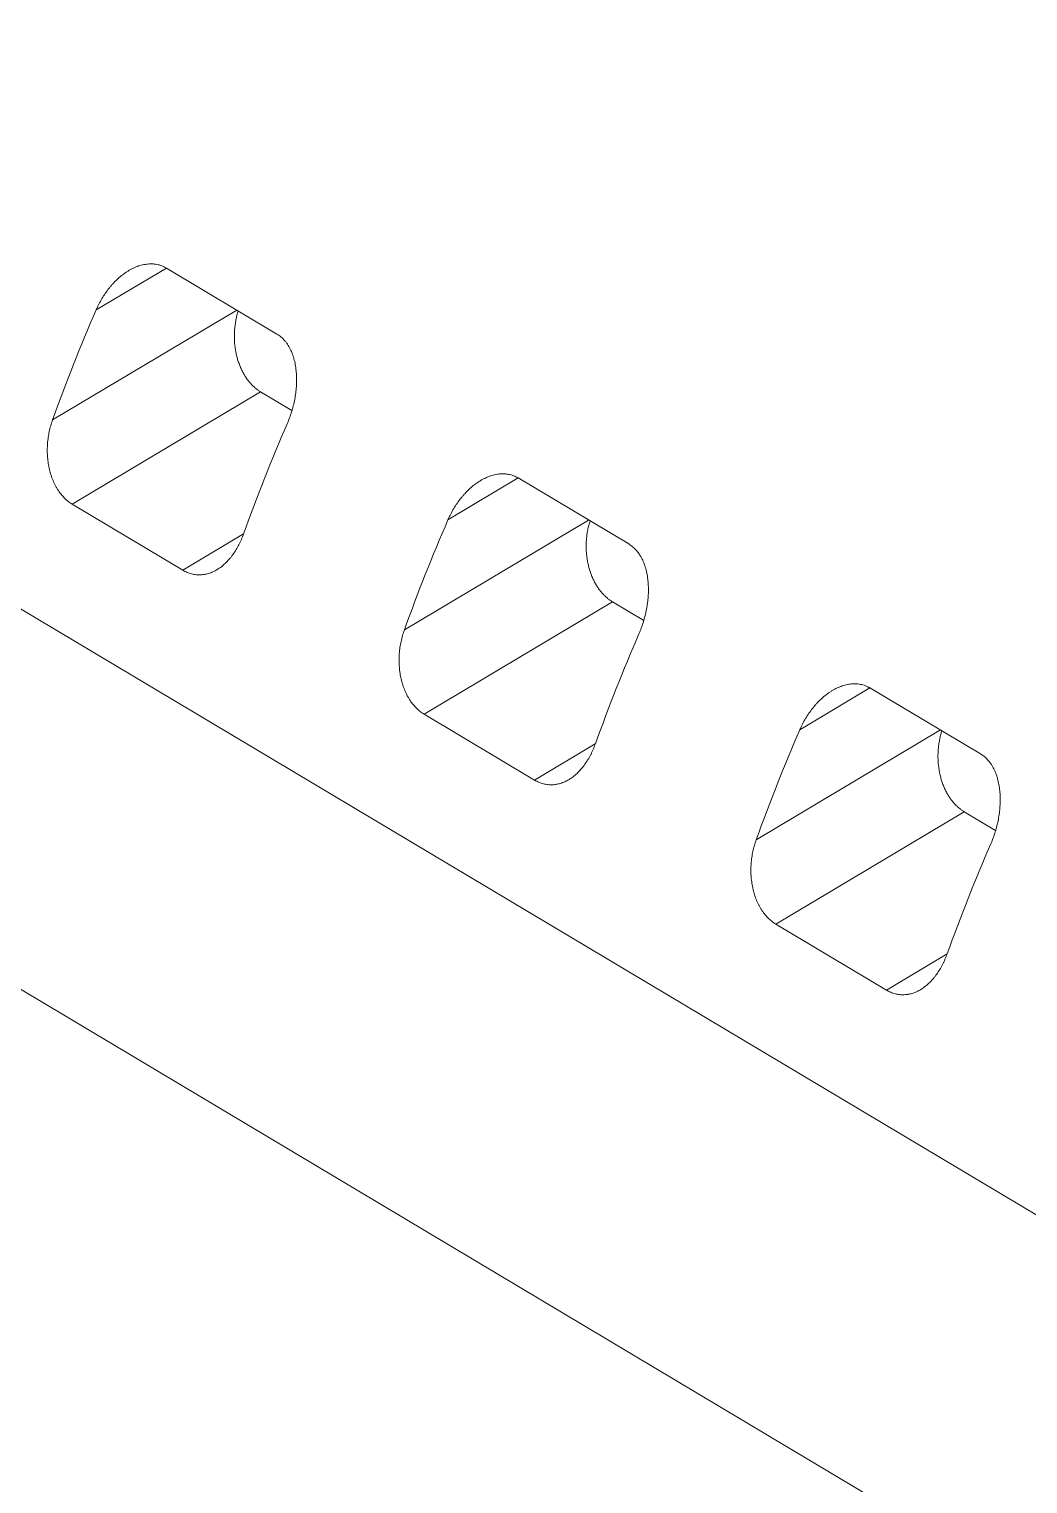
# Model space of a CAD drawing. Header units: millimetres. Extents: x 7939 to 8557, y 3805 to 4021.
# Drawn here: x 8321.95 to 8338.94, y 3832.75 to 3857.5 of the extents above; entities that cross this region are included whole.
import ezdxf

# ---------------------------------------------------------------- set-up
doc = ezdxf.new("R2010")
doc.units = ezdxf.units.MM
doc.layers.add('linea_gruesa', color=1, linetype='Continuous', lineweight=40)

msp = doc.modelspace()

# ---------------------------------------------------------------- linework, layer by layer
at = {"layer": 'linea_gruesa', "linetype": 'Continuous', "lineweight": 15, "extrusion": (-0.253745, -3.38569e-15, 0.967271)}
for p, q in [((8323.089, 3852.723, 77.408), (8324.283, 3853.435, 77.721)), ((8326.163, 3852.313, 78.214), (8324.283, 3853.435, 77.721)), ((8322.347, 3850.851, 77.213), (8325.48, 3852.721, 78.035)), ((8375.301, 3815.708, 91.105), (8313.744, 3852.446, 74.957)), ((8322.682, 3849.418, 77.301), (8325.886, 3851.33, 78.142)), ((8325.886, 3851.33, 78.142), (8326.419, 3851.012, 78.282)), ((8329.073, 3849.151, 78.978), (8330.267, 3849.864, 79.291)), ((8332.148, 3848.741, 79.784), (8330.267, 3849.864, 79.291)), ((8322.682, 3849.418, 77.301), (8324.563, 3848.295, 77.794)), ((8328.332, 3847.279, 78.783), (8331.464, 3849.149, 79.605)), ((8324.563, 3848.295, 77.794), (8325.596, 3848.912, 78.065)), ((8328.666, 3845.846, 78.871), (8331.87, 3847.758, 79.711)), ((8331.87, 3847.758, 79.711), (8332.404, 3847.44, 79.851)), ((8335.058, 3845.579, 80.548), (8336.252, 3846.292, 80.861)), ((8338.133, 3845.169, 81.354), (8336.252, 3846.292, 80.861)), ((8328.666, 3845.846, 78.871), (8330.547, 3844.724, 79.364)), ((8334.316, 3843.708, 80.353), (8337.449, 3845.577, 81.175)), ((8330.547, 3844.724, 79.364), (8331.58, 3845.34, 79.635)), ((8315.378, 3844.999, 75.385), (8376.935, 3808.261, 91.533)), ((8334.651, 3842.274, 80.441), (8337.855, 3844.187, 81.281)), ((8337.855, 3844.187, 81.281), (8338.389, 3843.868, 81.421)), ((8334.651, 3842.274, 80.441), (8336.532, 3841.152, 80.934)), ((8336.532, 3841.152, 80.934), (8337.565, 3841.768, 81.205))]:
    msp.add_line(p, q, dxfattribs=at)
at = {"layer": 'linea_gruesa', "linetype": 'Continuous', "lineweight": 15, "extrusion": (-0.253745, -3.38569e-15, 0.967271), "elevation": -2037.069, "flags": 128}
msp.add_lwpolyline([(-3852.446, 8060.665), (-3852.807, 8060.759), (-3853.168, 8060.858), (-3853.531, 8060.963), (-3853.893, 8061.073), (-3854.256, 8061.189), (-3854.619, 8061.31), (-3854.983, 8061.436), (-3855.346, 8061.567), (-3855.709, 8061.704), (-3856.072, 8061.845), (-3856.434, 8061.991), (-3856.795, 8062.143), (-3857.155, 8062.299), (-3857.515, 8062.46), (-3857.873, 8062.626), (-3858.23, 8062.797), (-3858.586, 8062.972), (-3858.94, 8063.151), (-3859.292, 8063.335), (-3859.642, 8063.524), (-3859.99, 8063.716), (-3860.336, 8063.913), (-3860.679, 8064.114), (-3861.02, 8064.319), (-3861.358, 8064.528), (-3861.694, 8064.741), (-3862.027, 8064.958), (-3862.356, 8065.178), (-3862.682, 8065.402), (-3863.005, 8065.629), (-3863.324, 8065.86), (-3863.64, 8066.094), (-3863.952, 8066.331), (-3864.26, 8066.571), (-3864.564, 8066.814), (-3864.863, 8067.06), (-3865.159, 8067.309), (-3865.45, 8067.561), (-3865.736, 8067.815), (-3866.018, 8068.071), (-3866.295, 8068.33), (-3866.567, 8068.591), (-3866.834, 8068.854), (-3867.096, 8069.119), (-3867.352, 8069.387), (-3867.603, 8069.655), (-3867.849, 8069.926), (-3868.089, 8070.198), (-3868.324, 8070.472), (-3868.552, 8070.746), (-3868.775, 8071.022), (-3868.992, 8071.299), (-3869.203, 8071.577), (-3869.407, 8071.856), (-3869.605, 8072.136), (-3869.797, 8072.416), (-3869.983, 8072.697), (-3870.162, 8072.978), (-3870.334, 8073.259), (-3870.5, 8073.541), (-3870.659, 8073.822), (-3870.812, 8074.103), (-3870.957, 8074.384), (-3871.096, 8074.665), (-3871.227, 8074.945), (-3871.352, 8075.225), (-3871.469, 8075.504), (-3871.579, 8075.782), (-3871.683, 8076.059), (-3871.778, 8076.335), (-3871.867, 8076.61), (-3871.948, 8076.883), (-3872.022, 8077.155), (-3872.089, 8077.426), (-3872.148, 8077.695), (-3872.2, 8077.962), (-3872.245, 8078.227), (-3872.281, 8078.49), (-3872.311, 8078.751), (-3872.333, 8079.01), (-3872.347, 8079.267), (-3872.354, 8079.521), (-3872.354, 8079.772), (-3872.346, 8080.021), (-3872.33, 8080.267), (-3872.307, 8080.51), (-3872.276, 8080.751), (-3872.238, 8080.988), (-3872.193, 8081.222), (-3872.14, 8081.452), (-3872.079, 8081.68), (-3872.011, 8081.903), (-3871.936, 8082.124), (-3871.854, 8082.34), (-3871.764, 8082.553), (-3871.667, 8082.762), (-3871.563, 8082.967), (-3871.453, 8083.165)], dxfattribs=at)
at = {"layer": 'linea_gruesa', "linetype": 'Continuous', "lineweight": 15, "extrusion": (-0.253745, -3.38569e-15, 0.967271)}
for centre, radius, start, end in [((-3839.824, 8099.142, -2037.069), 31.573, 245.8859, 249.5569), ((-3837.867, 8102.545, -2037.069), 31.62, 245.8886, 249.5542), ((-3836.252, 8105.33, -2037.069), 31.573, 245.8859, 249.5569), ((-3834.295, 8108.732, -2037.069), 31.62, 245.8886, 249.5542), ((-3832.68, 8111.517, -2037.069), 31.573, 245.8859, 249.5569), ((-3830.723, 8114.919, -2037.069), 31.62, 245.8886, 249.5542)]:
    msp.add_arc(centre, radius, start, end, dxfattribs=at)
at = {"layer": 'linea_gruesa', "linetype": 'Continuous', "lineweight": 15}
for points, knots in [([(8324.283, 3853.435, 77.721), (8324.276, 3853.439, 77.719), (8324.27, 3853.443, 77.718), (8324.257, 3853.45, 77.714), (8324.25, 3853.453, 77.713), (8324.231, 3853.463, 77.707), (8324.217, 3853.468, 77.704), (8324.177, 3853.484, 77.693), (8324.149, 3853.492, 77.686), (8324.106, 3853.5, 77.675), (8324.092, 3853.502, 77.671), (8324.07, 3853.504, 77.665), (8324.062, 3853.505, 77.663), (8324.048, 3853.506, 77.659), (8324.04, 3853.506, 77.657), (8324.004, 3853.507, 77.648), (8323.974, 3853.505, 77.64), (8323.915, 3853.498, 77.625), (8323.886, 3853.492, 77.617), (8323.826, 3853.476, 77.601), (8323.797, 3853.466, 77.594), (8323.739, 3853.443, 77.578), (8323.711, 3853.429, 77.571), (8323.669, 3853.407, 77.56), (8323.655, 3853.399, 77.556), (8323.634, 3853.386, 77.551), (8323.627, 3853.382, 77.549), (8323.613, 3853.373, 77.545), (8323.606, 3853.369, 77.544), (8323.572, 3853.346, 77.535), (8323.546, 3853.327, 77.528), (8323.494, 3853.285, 77.514), (8323.469, 3853.264, 77.508), (8323.42, 3853.217, 77.495), (8323.396, 3853.193, 77.488), (8323.367, 3853.161, 77.481), (8323.361, 3853.155, 77.479), (8323.35, 3853.142, 77.476), (8323.344, 3853.135, 77.475), (8323.327, 3853.115, 77.47), (8323.316, 3853.102, 77.468), (8323.284, 3853.061, 77.459), (8323.263, 3853.033, 77.454), (8323.224, 3852.975, 77.443), (8323.205, 3852.946, 77.438), (8323.169, 3852.885, 77.429), (8323.151, 3852.853, 77.424), (8323.131, 3852.813, 77.419), (8323.127, 3852.805, 77.418), (8323.119, 3852.789, 77.416), (8323.111, 3852.772, 77.414), (8323.103, 3852.756, 77.412), (8323.098, 3852.744, 77.41), (8323.095, 3852.737, 77.409), (8323.092, 3852.731, 77.409), (8323.09, 3852.727, 77.408), (8323.09, 3852.725, 77.408), (8323.089, 3852.723, 77.408)], [0, 0, 0, 0, 0.015625, 0.015625, 0.03125, 0.03125, 0.0625, 0.0625, 0.125, 0.125, 0.15625, 0.15625, 0.171875, 0.171875, 0.1875, 0.1875, 0.25, 0.25, 0.3125, 0.3125, 0.375, 0.375, 0.4375, 0.4375, 0.46875, 0.46875, 0.484375, 0.484375, 0.5, 0.5, 0.5625, 0.5625, 0.625, 0.625, 0.6875, 0.6875, 0.703125, 0.703125, 0.71875, 0.71875, 0.75, 0.75, 0.8125, 0.8125, 0.875, 0.875, 0.9375, 0.9375, 0.953125, 0.953125, 0.96875, 0.984375, 0.984375, 0.992187, 0.996094, 0.996094, 1, 1, 1, 1]), ([(8325.505, 3852.706, 78.042), (8325.501, 3852.693, 78.041), (8325.489, 3852.656, 78.038), (8325.474, 3852.592, 78.034), (8325.459, 3852.513, 78.029), (8325.448, 3852.434, 78.027), (8325.441, 3852.353, 78.025), (8325.439, 3852.272, 78.024), (8325.441, 3852.191, 78.025), (8325.448, 3852.11, 78.027), (8325.46, 3852.03, 78.03), (8325.476, 3851.953, 78.034), (8325.495, 3851.88, 78.039), (8325.518, 3851.81, 78.045), (8325.545, 3851.743, 78.052), (8325.575, 3851.679, 78.06), (8325.608, 3851.619, 78.069), (8325.642, 3851.565, 78.078), (8325.678, 3851.516, 78.087), (8325.717, 3851.47, 78.097), (8325.758, 3851.428, 78.108), (8325.8, 3851.39, 78.119), (8325.842, 3851.357, 78.13), (8325.871, 3851.339, 78.138), (8325.886, 3851.33, 78.142)], [0, 0, 0, 0, 0.02511, 0.075355, 0.125649, 0.175878, 0.225941, 0.276185, 0.326635, 0.37714, 0.427561, 0.47778, 0.524116, 0.570648, 0.617235, 0.663744, 0.710062, 0.752058, 0.794219, 0.836431, 0.878583, 0.920572, 0.960286, 1, 1, 1, 1]), ([(8326.338, 3850.784, 78.26), (8326.352, 3850.817, 78.264), (8326.365, 3850.851, 78.267), (8326.39, 3850.919, 78.274), (8326.402, 3850.953, 78.277), (8326.418, 3851.006, 78.281), (8326.423, 3851.024, 78.283), (8326.431, 3851.051, 78.285), (8326.433, 3851.059, 78.285), (8326.438, 3851.077, 78.286), (8326.44, 3851.086, 78.287), (8326.451, 3851.131, 78.29), (8326.459, 3851.167, 78.292), (8326.473, 3851.239, 78.296), (8326.479, 3851.275, 78.297), (8326.488, 3851.347, 78.3), (8326.492, 3851.383, 78.3), (8326.497, 3851.455, 78.302), (8326.498, 3851.491, 78.302), (8326.498, 3851.537, 78.302), (8326.498, 3851.546, 78.302), (8326.498, 3851.564, 78.302), (8326.498, 3851.573, 78.302), (8326.497, 3851.6, 78.302), (8326.496, 3851.618, 78.302), (8326.493, 3851.671, 78.301), (8326.489, 3851.707, 78.3), (8326.48, 3851.776, 78.297), (8326.473, 3851.81, 78.296), (8326.462, 3851.861, 78.293), (8326.457, 3851.877, 78.292), (8326.45, 3851.902, 78.29), (8326.448, 3851.91, 78.289), (8326.443, 3851.927, 78.288), (8326.44, 3851.935, 78.287), (8326.427, 3851.975, 78.284), (8326.415, 3852.006, 78.28), (8326.387, 3852.065, 78.273), (8326.372, 3852.093, 78.269), (8326.351, 3852.127, 78.264), (8326.346, 3852.134, 78.262), (8326.34, 3852.144, 78.261), (8326.337, 3852.147, 78.26), (8326.333, 3852.153, 78.259), (8326.331, 3852.157, 78.258), (8326.319, 3852.173, 78.255), (8326.309, 3852.185, 78.253), (8326.279, 3852.22, 78.245), (8326.258, 3852.241, 78.239), (8326.213, 3852.28, 78.227), (8326.189, 3852.298, 78.221), (8326.163, 3852.313, 78.214)], [0, 0, 0, 0, 0.0625, 0.0625, 0.125, 0.125, 0.15625, 0.15625, 0.171875, 0.171875, 0.1875, 0.1875, 0.25, 0.25, 0.3125, 0.3125, 0.375, 0.375, 0.4375, 0.4375, 0.453125, 0.453125, 0.46875, 0.46875, 0.5, 0.5, 0.5625, 0.5625, 0.625, 0.625, 0.65625, 0.65625, 0.671875, 0.671875, 0.6875, 0.6875, 0.75, 0.75, 0.8125, 0.8125, 0.828125, 0.828125, 0.835937, 0.835937, 0.84375, 0.84375, 0.875, 0.875, 0.9375, 0.9375, 1, 1, 1, 1]), ([(8322.347, 3850.851, 77.213), (8322.335, 3850.819, 77.21), (8322.325, 3850.787, 77.207), (8322.306, 3850.721, 77.203), (8322.298, 3850.688, 77.2), (8322.284, 3850.621, 77.197), (8322.278, 3850.587, 77.195), (8322.268, 3850.519, 77.192), (8322.264, 3850.484, 77.191), (8322.26, 3850.432, 77.19), (8322.259, 3850.414, 77.19), (8322.257, 3850.379, 77.19), (8322.257, 3850.362, 77.19), (8322.257, 3850.31, 77.189), (8322.257, 3850.275, 77.19), (8322.262, 3850.207, 77.191), (8322.265, 3850.172, 77.192), (8322.275, 3850.104, 77.194), (8322.28, 3850.07, 77.196), (8322.29, 3850.028, 77.198), (8322.291, 3850.019, 77.199), (8322.295, 3850.003, 77.2), (8322.297, 3849.994, 77.2), (8322.304, 3849.97, 77.202), (8322.308, 3849.953, 77.203), (8322.323, 3849.905, 77.207), (8322.334, 3849.873, 77.21), (8322.358, 3849.812, 77.216), (8322.371, 3849.782, 77.22), (8322.393, 3849.739, 77.225), (8322.401, 3849.724, 77.227), (8322.413, 3849.703, 77.23), (8322.417, 3849.696, 77.232), (8322.425, 3849.683, 77.234), (8322.429, 3849.676, 77.235), (8322.45, 3849.642, 77.24), (8322.468, 3849.617, 77.245), (8322.506, 3849.569, 77.255), (8322.526, 3849.546, 77.26), (8322.567, 3849.504, 77.271), (8322.589, 3849.484, 77.277), (8322.635, 3849.448, 77.289), (8322.658, 3849.432, 77.295), (8322.682, 3849.418, 77.301)], [0, 0, 0, 0, 0.0625, 0.0625, 0.125, 0.125, 0.1875, 0.1875, 0.25, 0.25, 0.28125, 0.28125, 0.3125, 0.3125, 0.375, 0.375, 0.4375, 0.4375, 0.5, 0.5, 0.515625, 0.515625, 0.53125, 0.53125, 0.5625, 0.5625, 0.625, 0.625, 0.6875, 0.6875, 0.71875, 0.71875, 0.734375, 0.734375, 0.75, 0.75, 0.8125, 0.8125, 0.875, 0.875, 0.9375, 0.9375, 1, 1, 1, 1]), ([(8330.267, 3849.864, 79.291), (8330.261, 3849.867, 79.289), (8330.254, 3849.871, 79.288), (8330.242, 3849.878, 79.284), (8330.235, 3849.881, 79.282), (8330.215, 3849.891, 79.277), (8330.202, 3849.897, 79.274), (8330.161, 3849.912, 79.263), (8330.134, 3849.92, 79.256), (8330.091, 3849.928, 79.245), (8330.076, 3849.93, 79.241), (8330.055, 3849.932, 79.235), (8330.047, 3849.933, 79.233), (8330.033, 3849.934, 79.229), (8330.025, 3849.934, 79.227), (8329.988, 3849.935, 79.218), (8329.959, 3849.933, 79.21), (8329.9, 3849.926, 79.195), (8329.87, 3849.92, 79.187), (8329.811, 3849.904, 79.171), (8329.782, 3849.894, 79.164), (8329.724, 3849.871, 79.148), (8329.695, 3849.857, 79.141), (8329.653, 3849.835, 79.13), (8329.639, 3849.827, 79.126), (8329.618, 3849.815, 79.121), (8329.612, 3849.81, 79.119), (8329.598, 3849.802, 79.115), (8329.591, 3849.797, 79.114), (8329.557, 3849.774, 79.105), (8329.53, 3849.755, 79.098), (8329.479, 3849.714, 79.084), (8329.454, 3849.692, 79.078), (8329.405, 3849.646, 79.065), (8329.381, 3849.621, 79.058), (8329.352, 3849.589, 79.051), (8329.346, 3849.583, 79.049), (8329.335, 3849.57, 79.046), (8329.329, 3849.563, 79.045), (8329.312, 3849.544, 79.04), (8329.301, 3849.53, 79.038), (8329.269, 3849.489, 79.029), (8329.248, 3849.461, 79.024), (8329.209, 3849.404, 79.013), (8329.19, 3849.374, 79.008), (8329.153, 3849.313, 78.999), (8329.136, 3849.282, 78.994), (8329.116, 3849.241, 78.989), (8329.112, 3849.233, 78.988), (8329.104, 3849.217, 78.986), (8329.096, 3849.201, 78.984), (8329.088, 3849.184, 78.982), (8329.083, 3849.172, 78.98), (8329.08, 3849.166, 78.979), (8329.077, 3849.159, 78.979), (8329.075, 3849.155, 78.978), (8329.074, 3849.153, 78.978), (8329.073, 3849.151, 78.978)], [0, 0, 0, 0, 0.015625, 0.015625, 0.03125, 0.03125, 0.0625, 0.0625, 0.125, 0.125, 0.15625, 0.15625, 0.171875, 0.171875, 0.1875, 0.1875, 0.25, 0.25, 0.3125, 0.3125, 0.375, 0.375, 0.4375, 0.4375, 0.46875, 0.46875, 0.484375, 0.484375, 0.5, 0.5, 0.5625, 0.5625, 0.625, 0.625, 0.6875, 0.6875, 0.703125, 0.703125, 0.71875, 0.71875, 0.75, 0.75, 0.8125, 0.8125, 0.875, 0.875, 0.9375, 0.9375, 0.953125, 0.953125, 0.96875, 0.984375, 0.984375, 0.992187, 0.996094, 0.996094, 1, 1, 1, 1]), ([(8331.49, 3849.134, 79.612), (8331.486, 3849.121, 79.611), (8331.474, 3849.084, 79.608), (8331.459, 3849.02, 79.603), (8331.443, 3848.941, 79.599), (8331.432, 3848.862, 79.597), (8331.426, 3848.781, 79.595), (8331.424, 3848.7, 79.594), (8331.426, 3848.619, 79.595), (8331.433, 3848.538, 79.597), (8331.444, 3848.458, 79.6), (8331.46, 3848.381, 79.604), (8331.48, 3848.308, 79.609), (8331.503, 3848.239, 79.615), (8331.529, 3848.171, 79.622), (8331.56, 3848.107, 79.63), (8331.592, 3848.047, 79.639), (8331.627, 3847.993, 79.648), (8331.663, 3847.944, 79.657), (8331.702, 3847.898, 79.667), (8331.742, 3847.856, 79.678), (8331.784, 3847.819, 79.689), (8331.827, 3847.786, 79.7), (8331.856, 3847.767, 79.708), (8331.87, 3847.758, 79.711)], [0, 0, 0, 0, 0.02511, 0.075355, 0.125649, 0.175878, 0.225941, 0.276185, 0.326635, 0.37714, 0.427561, 0.47778, 0.524116, 0.570648, 0.617235, 0.663744, 0.710062, 0.752058, 0.794219, 0.836431, 0.878583, 0.920572, 0.960286, 1, 1, 1, 1]), ([(8324.563, 3848.295, 77.794), (8324.586, 3848.281, 77.801), (8324.611, 3848.269, 77.807), (8324.66, 3848.248, 77.82), (8324.685, 3848.24, 77.827), (8324.737, 3848.226, 77.84), (8324.763, 3848.222, 77.847), (8324.814, 3848.216, 77.86), (8324.84, 3848.216, 77.867), (8324.879, 3848.217, 77.877), (8324.892, 3848.218, 77.881), (8324.911, 3848.221, 77.886), (8324.918, 3848.222, 77.888), (8324.931, 3848.224, 77.891), (8324.937, 3848.225, 77.893), (8324.969, 3848.231, 77.901), (8324.995, 3848.238, 77.908), (8325.045, 3848.255, 77.921), (8325.07, 3848.265, 77.927), (8325.106, 3848.283, 77.937), (8325.118, 3848.289, 77.94), (8325.136, 3848.3, 77.945), (8325.142, 3848.303, 77.947), (8325.154, 3848.31, 77.95), (8325.16, 3848.314, 77.951), (8325.19, 3848.333, 77.959), (8325.213, 3848.35, 77.965), (8325.257, 3848.386, 77.977), (8325.279, 3848.406, 77.982), (8325.321, 3848.447, 77.993), (8325.341, 3848.469, 77.999), (8325.366, 3848.498, 78.005), (8325.37, 3848.504, 78.006), (8325.38, 3848.516, 78.009), (8325.385, 3848.522, 78.01), (8325.399, 3848.541, 78.014), (8325.408, 3848.553, 78.016), (8325.436, 3848.591, 78.023), (8325.453, 3848.618, 78.028), (8325.486, 3848.672, 78.037), (8325.502, 3848.7, 78.041), (8325.524, 3848.744, 78.047), (8325.531, 3848.758, 78.049), (8325.542, 3848.781, 78.051), (8325.545, 3848.788, 78.052), (8325.552, 3848.803, 78.054), (8325.556, 3848.811, 78.055), (8325.572, 3848.849, 78.059), (8325.584, 3848.881, 78.063), (8325.596, 3848.912, 78.065)], [0, 0, 0, 0, 0.0625, 0.0625, 0.125, 0.125, 0.1875, 0.1875, 0.25, 0.25, 0.28125, 0.28125, 0.296875, 0.296875, 0.3125, 0.3125, 0.375, 0.375, 0.4375, 0.4375, 0.46875, 0.46875, 0.484375, 0.484375, 0.5, 0.5, 0.5625, 0.5625, 0.625, 0.625, 0.6875, 0.6875, 0.703125, 0.703125, 0.71875, 0.71875, 0.75, 0.75, 0.8125, 0.8125, 0.875, 0.875, 0.90625, 0.90625, 0.921875, 0.921875, 0.9375, 0.9375, 1, 1, 1, 1]), ([(8332.322, 3847.212, 79.83), (8332.337, 3847.245, 79.834), (8332.35, 3847.279, 79.837), (8332.375, 3847.347, 79.844), (8332.387, 3847.382, 79.847), (8332.403, 3847.434, 79.851), (8332.408, 3847.452, 79.853), (8332.416, 3847.479, 79.855), (8332.418, 3847.488, 79.855), (8332.423, 3847.506, 79.856), (8332.425, 3847.514, 79.857), (8332.436, 3847.559, 79.86), (8332.444, 3847.595, 79.862), (8332.457, 3847.667, 79.866), (8332.463, 3847.703, 79.867), (8332.473, 3847.775, 79.87), (8332.476, 3847.811, 79.87), (8332.481, 3847.883, 79.872), (8332.483, 3847.92, 79.872), (8332.483, 3847.965, 79.872), (8332.483, 3847.974, 79.872), (8332.483, 3847.992, 79.872), (8332.483, 3848.001, 79.872), (8332.482, 3848.028, 79.872), (8332.481, 3848.046, 79.872), (8332.478, 3848.1, 79.871), (8332.474, 3848.135, 79.87), (8332.464, 3848.204, 79.867), (8332.458, 3848.238, 79.866), (8332.446, 3848.289, 79.863), (8332.442, 3848.305, 79.861), (8332.435, 3848.33, 79.86), (8332.433, 3848.339, 79.859), (8332.428, 3848.355, 79.858), (8332.425, 3848.363, 79.857), (8332.412, 3848.403, 79.853), (8332.399, 3848.434, 79.85), (8332.372, 3848.493, 79.843), (8332.357, 3848.521, 79.839), (8332.335, 3848.555, 79.834), (8332.331, 3848.562, 79.832), (8332.324, 3848.572, 79.831), (8332.322, 3848.575, 79.83), (8332.318, 3848.582, 79.829), (8332.315, 3848.585, 79.828), (8332.304, 3848.601, 79.825), (8332.294, 3848.613, 79.823), (8332.264, 3848.648, 79.815), (8332.243, 3848.67, 79.809), (8332.198, 3848.709, 79.797), (8332.174, 3848.726, 79.791), (8332.148, 3848.741, 79.784)], [0, 0, 0, 0, 0.0625, 0.0625, 0.125, 0.125, 0.15625, 0.15625, 0.171875, 0.171875, 0.1875, 0.1875, 0.25, 0.25, 0.3125, 0.3125, 0.375, 0.375, 0.4375, 0.4375, 0.453125, 0.453125, 0.46875, 0.46875, 0.5, 0.5, 0.5625, 0.5625, 0.625, 0.625, 0.65625, 0.65625, 0.671875, 0.671875, 0.6875, 0.6875, 0.75, 0.75, 0.8125, 0.8125, 0.828125, 0.828125, 0.835937, 0.835937, 0.84375, 0.84375, 0.875, 0.875, 0.9375, 0.9375, 1, 1, 1, 1]), ([(8328.332, 3847.279, 78.783), (8328.32, 3847.247, 78.78), (8328.31, 3847.215, 78.777), (8328.291, 3847.149, 78.773), (8328.283, 3847.116, 78.77), (8328.268, 3847.049, 78.767), (8328.262, 3847.016, 78.765), (8328.252, 3846.947, 78.762), (8328.249, 3846.912, 78.761), (8328.244, 3846.86, 78.76), (8328.243, 3846.843, 78.76), (8328.242, 3846.808, 78.76), (8328.242, 3846.79, 78.76), (8328.241, 3846.738, 78.759), (8328.242, 3846.704, 78.76), (8328.247, 3846.635, 78.761), (8328.25, 3846.601, 78.762), (8328.259, 3846.532, 78.764), (8328.265, 3846.498, 78.766), (8328.274, 3846.456, 78.768), (8328.276, 3846.448, 78.769), (8328.28, 3846.431, 78.77), (8328.282, 3846.423, 78.77), (8328.289, 3846.398, 78.772), (8328.293, 3846.381, 78.773), (8328.308, 3846.333, 78.777), (8328.319, 3846.302, 78.78), (8328.343, 3846.24, 78.786), (8328.356, 3846.21, 78.79), (8328.378, 3846.167, 78.795), (8328.385, 3846.153, 78.797), (8328.397, 3846.132, 78.8), (8328.401, 3846.125, 78.801), (8328.41, 3846.111, 78.804), (8328.414, 3846.104, 78.805), (8328.435, 3846.07, 78.81), (8328.453, 3846.045, 78.815), (8328.491, 3845.997, 78.825), (8328.511, 3845.974, 78.83), (8328.552, 3845.932, 78.841), (8328.574, 3845.913, 78.847), (8328.619, 3845.876, 78.859), (8328.643, 3845.86, 78.865), (8328.666, 3845.846, 78.871)], [0, 0, 0, 0, 0.0625, 0.0625, 0.125, 0.125, 0.1875, 0.1875, 0.25, 0.25, 0.28125, 0.28125, 0.3125, 0.3125, 0.375, 0.375, 0.4375, 0.4375, 0.5, 0.5, 0.515625, 0.515625, 0.53125, 0.53125, 0.5625, 0.5625, 0.625, 0.625, 0.6875, 0.6875, 0.71875, 0.71875, 0.734375, 0.734375, 0.75, 0.75, 0.8125, 0.8125, 0.875, 0.875, 0.9375, 0.9375, 1, 1, 1, 1]), ([(8336.252, 3846.292, 80.861), (8336.246, 3846.296, 80.859), (8336.239, 3846.299, 80.858), (8336.226, 3846.306, 80.854), (8336.22, 3846.31, 80.852), (8336.2, 3846.319, 80.847), (8336.187, 3846.325, 80.844), (8336.146, 3846.34, 80.833), (8336.118, 3846.348, 80.826), (8336.076, 3846.356, 80.815), (8336.061, 3846.358, 80.811), (8336.039, 3846.361, 80.805), (8336.032, 3846.361, 80.803), (8336.017, 3846.362, 80.799), (8336.01, 3846.362, 80.797), (8335.973, 3846.363, 80.788), (8335.944, 3846.362, 80.78), (8335.885, 3846.354, 80.765), (8335.855, 3846.348, 80.757), (8335.796, 3846.332, 80.741), (8335.766, 3846.322, 80.734), (8335.709, 3846.299, 80.718), (8335.68, 3846.286, 80.711), (8335.638, 3846.263, 80.7), (8335.624, 3846.255, 80.696), (8335.603, 3846.243, 80.691), (8335.596, 3846.239, 80.689), (8335.582, 3846.23, 80.685), (8335.576, 3846.225, 80.684), (8335.542, 3846.203, 80.675), (8335.515, 3846.183, 80.668), (8335.463, 3846.142, 80.654), (8335.438, 3846.12, 80.647), (8335.389, 3846.074, 80.635), (8335.365, 3846.049, 80.628), (8335.336, 3846.018, 80.621), (8335.331, 3846.011, 80.619), (8335.319, 3845.998, 80.616), (8335.314, 3845.992, 80.615), (8335.297, 3845.972, 80.61), (8335.286, 3845.958, 80.607), (8335.254, 3845.918, 80.599), (8335.233, 3845.89, 80.594), (8335.193, 3845.832, 80.583), (8335.174, 3845.802, 80.578), (8335.138, 3845.741, 80.569), (8335.121, 3845.71, 80.564), (8335.1, 3845.67, 80.559), (8335.096, 3845.661, 80.558), (8335.088, 3845.645, 80.556), (8335.08, 3845.629, 80.554), (8335.073, 3845.612, 80.552), (8335.067, 3845.6, 80.55), (8335.064, 3845.594, 80.549), (8335.062, 3845.588, 80.549), (8335.06, 3845.583, 80.548), (8335.059, 3845.581, 80.548), (8335.058, 3845.579, 80.548)], [0, 0, 0, 0, 0.015625, 0.015625, 0.03125, 0.03125, 0.0625, 0.0625, 0.125, 0.125, 0.15625, 0.15625, 0.171875, 0.171875, 0.1875, 0.1875, 0.25, 0.25, 0.3125, 0.3125, 0.375, 0.375, 0.4375, 0.4375, 0.46875, 0.46875, 0.484375, 0.484375, 0.5, 0.5, 0.5625, 0.5625, 0.625, 0.625, 0.6875, 0.6875, 0.703125, 0.703125, 0.71875, 0.71875, 0.75, 0.75, 0.8125, 0.8125, 0.875, 0.875, 0.9375, 0.9375, 0.953125, 0.953125, 0.96875, 0.984375, 0.984375, 0.992188, 0.996094, 0.996094, 1, 1, 1, 1]), ([(8337.475, 3845.562, 81.182), (8337.471, 3845.55, 81.181), (8337.459, 3845.512, 81.178), (8337.443, 3845.448, 81.173), (8337.428, 3845.37, 81.169), (8337.417, 3845.29, 81.167), (8337.41, 3845.21, 81.165), (8337.408, 3845.129, 81.164), (8337.411, 3845.047, 81.165), (8337.418, 3844.966, 81.167), (8337.429, 3844.886, 81.17), (8337.445, 3844.809, 81.174), (8337.464, 3844.736, 81.179), (8337.487, 3844.667, 81.185), (8337.514, 3844.599, 81.192), (8337.544, 3844.535, 81.2), (8337.577, 3844.476, 81.209), (8337.612, 3844.421, 81.218), (8337.648, 3844.372, 81.227), (8337.686, 3844.326, 81.237), (8337.727, 3844.284, 81.248), (8337.769, 3844.247, 81.259), (8337.811, 3844.214, 81.27), (8337.84, 3844.196, 81.278), (8337.855, 3844.187, 81.281)], [0, 0, 0, 0, 0.02511, 0.075355, 0.125649, 0.175878, 0.225941, 0.276185, 0.326635, 0.37714, 0.427561, 0.47778, 0.524116, 0.570648, 0.617235, 0.663744, 0.710062, 0.752058, 0.794219, 0.836431, 0.878583, 0.920572, 0.960286, 1, 1, 1, 1]), ([(8330.547, 3844.724, 79.364), (8330.571, 3844.709, 79.371), (8330.595, 3844.697, 79.377), (8330.645, 3844.676, 79.39), (8330.67, 3844.668, 79.397), (8330.721, 3844.654, 79.41), (8330.747, 3844.65, 79.417), (8330.799, 3844.644, 79.43), (8330.825, 3844.644, 79.437), (8330.863, 3844.645, 79.447), (8330.876, 3844.647, 79.451), (8330.896, 3844.649, 79.456), (8330.902, 3844.65, 79.458), (8330.915, 3844.652, 79.461), (8330.922, 3844.653, 79.463), (8330.954, 3844.659, 79.471), (8330.98, 3844.666, 79.478), (8331.03, 3844.683, 79.491), (8331.054, 3844.693, 79.497), (8331.091, 3844.711, 79.507), (8331.103, 3844.718, 79.51), (8331.121, 3844.728, 79.515), (8331.127, 3844.731, 79.516), (8331.139, 3844.739, 79.52), (8331.145, 3844.742, 79.521), (8331.174, 3844.761, 79.529), (8331.197, 3844.778, 79.535), (8331.242, 3844.814, 79.547), (8331.263, 3844.834, 79.552), (8331.305, 3844.875, 79.563), (8331.326, 3844.897, 79.569), (8331.35, 3844.927, 79.575), (8331.355, 3844.932, 79.576), (8331.365, 3844.944, 79.579), (8331.37, 3844.95, 79.58), (8331.384, 3844.969, 79.584), (8331.393, 3844.981, 79.586), (8331.42, 3845.019, 79.593), (8331.438, 3845.046, 79.598), (8331.471, 3845.1, 79.607), (8331.486, 3845.128, 79.611), (8331.509, 3845.172, 79.617), (8331.516, 3845.187, 79.619), (8331.526, 3845.209, 79.621), (8331.53, 3845.216, 79.622), (8331.537, 3845.232, 79.624), (8331.54, 3845.239, 79.625), (8331.557, 3845.278, 79.629), (8331.569, 3845.309, 79.632), (8331.58, 3845.34, 79.635)], [0, 0, 0, 0, 0.0625, 0.0625, 0.125, 0.125, 0.1875, 0.1875, 0.25, 0.25, 0.28125, 0.28125, 0.296875, 0.296875, 0.3125, 0.3125, 0.375, 0.375, 0.4375, 0.4375, 0.46875, 0.46875, 0.484375, 0.484375, 0.5, 0.5, 0.5625, 0.5625, 0.625, 0.625, 0.6875, 0.6875, 0.703125, 0.703125, 0.71875, 0.71875, 0.75, 0.75, 0.8125, 0.8125, 0.875, 0.875, 0.90625, 0.90625, 0.921875, 0.921875, 0.9375, 0.9375, 1, 1, 1, 1]), ([(8338.307, 3843.64, 81.4), (8338.321, 3843.673, 81.404), (8338.335, 3843.707, 81.407), (8338.36, 3843.775, 81.414), (8338.371, 3843.81, 81.417), (8338.388, 3843.863, 81.421), (8338.393, 3843.88, 81.423), (8338.4, 3843.907, 81.424), (8338.403, 3843.916, 81.425), (8338.407, 3843.934, 81.426), (8338.41, 3843.943, 81.427), (8338.421, 3843.987, 81.43), (8338.429, 3844.023, 81.432), (8338.442, 3844.095, 81.435), (8338.448, 3844.131, 81.437), (8338.457, 3844.203, 81.439), (8338.461, 3844.239, 81.44), (8338.466, 3844.312, 81.442), (8338.467, 3844.348, 81.442), (8338.468, 3844.393, 81.442), (8338.468, 3844.402, 81.442), (8338.468, 3844.421, 81.442), (8338.467, 3844.43, 81.442), (8338.467, 3844.457, 81.442), (8338.466, 3844.475, 81.442), (8338.462, 3844.528, 81.441), (8338.459, 3844.563, 81.44), (8338.449, 3844.632, 81.437), (8338.443, 3844.667, 81.436), (8338.431, 3844.717, 81.433), (8338.427, 3844.734, 81.431), (8338.42, 3844.759, 81.43), (8338.417, 3844.767, 81.429), (8338.412, 3844.783, 81.428), (8338.41, 3844.791, 81.427), (8338.396, 3844.831, 81.423), (8338.384, 3844.862, 81.42), (8338.357, 3844.921, 81.413), (8338.341, 3844.95, 81.409), (8338.32, 3844.984, 81.403), (8338.316, 3844.99, 81.402), (8338.309, 3845, 81.401), (8338.307, 3845.003, 81.4), (8338.302, 3845.01, 81.399), (8338.3, 3845.013, 81.398), (8338.288, 3845.029, 81.395), (8338.279, 3845.041, 81.393), (8338.249, 3845.076, 81.385), (8338.228, 3845.098, 81.379), (8338.182, 3845.137, 81.367), (8338.158, 3845.154, 81.361), (8338.133, 3845.169, 81.354)], [0, 0, 0, 0, 0.0625, 0.0625, 0.125, 0.125, 0.15625, 0.15625, 0.171875, 0.171875, 0.1875, 0.1875, 0.25, 0.25, 0.3125, 0.3125, 0.375, 0.375, 0.4375, 0.4375, 0.453125, 0.453125, 0.46875, 0.46875, 0.5, 0.5, 0.5625, 0.5625, 0.625, 0.625, 0.65625, 0.65625, 0.671875, 0.671875, 0.6875, 0.6875, 0.75, 0.75, 0.8125, 0.8125, 0.828125, 0.828125, 0.835938, 0.835938, 0.84375, 0.84375, 0.875, 0.875, 0.9375, 0.9375, 1, 1, 1, 1]), ([(8334.316, 3843.708, 80.353), (8334.305, 3843.676, 80.35), (8334.294, 3843.643, 80.347), (8334.276, 3843.578, 80.342), (8334.267, 3843.545, 80.34), (8334.253, 3843.478, 80.337), (8334.247, 3843.444, 80.335), (8334.237, 3843.375, 80.332), (8334.233, 3843.341, 80.331), (8334.229, 3843.288, 80.33), (8334.228, 3843.271, 80.33), (8334.227, 3843.236, 80.33), (8334.226, 3843.219, 80.33), (8334.226, 3843.167, 80.329), (8334.227, 3843.132, 80.33), (8334.231, 3843.063, 80.331), (8334.235, 3843.029, 80.332), (8334.244, 3842.961, 80.334), (8334.25, 3842.927, 80.336), (8334.259, 3842.885, 80.338), (8334.261, 3842.876, 80.339), (8334.265, 3842.859, 80.34), (8334.267, 3842.851, 80.34), (8334.273, 3842.826, 80.342), (8334.278, 3842.81, 80.343), (8334.292, 3842.762, 80.347), (8334.303, 3842.73, 80.35), (8334.327, 3842.669, 80.356), (8334.34, 3842.639, 80.359), (8334.362, 3842.596, 80.365), (8334.37, 3842.581, 80.367), (8334.382, 3842.56, 80.37), (8334.386, 3842.553, 80.371), (8334.394, 3842.539, 80.374), (8334.398, 3842.533, 80.375), (8334.419, 3842.499, 80.38), (8334.437, 3842.473, 80.385), (8334.475, 3842.425, 80.395), (8334.495, 3842.403, 80.4), (8334.536, 3842.361, 80.411), (8334.558, 3842.341, 80.417), (8334.604, 3842.305, 80.429), (8334.627, 3842.289, 80.435), (8334.651, 3842.274, 80.441)], [0, 0, 0, 0, 0.0625, 0.0625, 0.125, 0.125, 0.1875, 0.1875, 0.25, 0.25, 0.28125, 0.28125, 0.3125, 0.3125, 0.375, 0.375, 0.4375, 0.4375, 0.5, 0.5, 0.515625, 0.515625, 0.53125, 0.53125, 0.5625, 0.5625, 0.625, 0.625, 0.6875, 0.6875, 0.71875, 0.71875, 0.734375, 0.734375, 0.75, 0.75, 0.8125, 0.8125, 0.875, 0.875, 0.9375, 0.9375, 1, 1, 1, 1]), ([(8336.532, 3841.152, 80.934), (8336.556, 3841.138, 80.941), (8336.58, 3841.125, 80.947), (8336.629, 3841.105, 80.96), (8336.655, 3841.096, 80.967), (8336.706, 3841.083, 80.98), (8336.732, 3841.078, 80.987), (8336.784, 3841.073, 81), (8336.809, 3841.072, 81.007), (8336.848, 3841.074, 81.017), (8336.861, 3841.075, 81.021), (8336.881, 3841.077, 81.026), (8336.887, 3841.078, 81.028), (8336.9, 3841.08, 81.031), (8336.906, 3841.081, 81.033), (8336.939, 3841.087, 81.041), (8336.964, 3841.094, 81.048), (8337.014, 3841.111, 81.061), (8337.039, 3841.122, 81.067), (8337.076, 3841.139, 81.077), (8337.088, 3841.146, 81.08), (8337.106, 3841.156, 81.085), (8337.112, 3841.16, 81.086), (8337.124, 3841.167, 81.09), (8337.129, 3841.171, 81.091), (8337.159, 3841.19, 81.099), (8337.182, 3841.206, 81.105), (8337.226, 3841.243, 81.117), (8337.248, 3841.262, 81.122), (8337.29, 3841.304, 81.133), (8337.31, 3841.326, 81.139), (8337.335, 3841.355, 81.145), (8337.34, 3841.361, 81.146), (8337.35, 3841.373, 81.149), (8337.354, 3841.379, 81.15), (8337.369, 3841.397, 81.154), (8337.378, 3841.41, 81.156), (8337.405, 3841.448, 81.163), (8337.422, 3841.474, 81.168), (8337.455, 3841.528, 81.177), (8337.471, 3841.557, 81.181), (8337.493, 3841.6, 81.187), (8337.501, 3841.615, 81.188), (8337.511, 3841.637, 81.191), (8337.515, 3841.645, 81.192), (8337.522, 3841.66, 81.194), (8337.525, 3841.668, 81.195), (8337.541, 3841.706, 81.199), (8337.554, 3841.737, 81.202), (8337.565, 3841.769, 81.205)], [0, 0, 0, 0, 0.0625, 0.0625, 0.125, 0.125, 0.1875, 0.1875, 0.25, 0.25, 0.28125, 0.28125, 0.296875, 0.296875, 0.3125, 0.3125, 0.375, 0.375, 0.4375, 0.4375, 0.46875, 0.46875, 0.484375, 0.484375, 0.5, 0.5, 0.5625, 0.5625, 0.625, 0.625, 0.6875, 0.6875, 0.703125, 0.703125, 0.71875, 0.71875, 0.75, 0.75, 0.8125, 0.8125, 0.875, 0.875, 0.90625, 0.90625, 0.921875, 0.921875, 0.9375, 0.9375, 1, 1, 1, 1])]:
    msp.add_open_spline(points, degree=3, knots=knots, dxfattribs=at)

doc.saveas('drawing.dxf')
